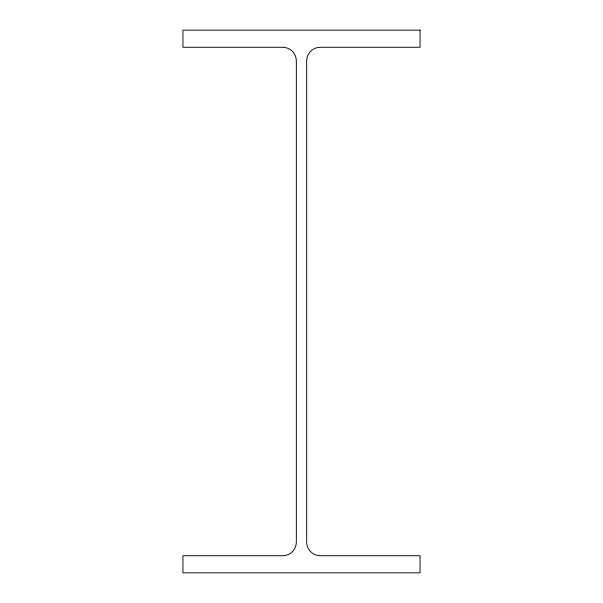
<?xml version="1.0" encoding="UTF-8"?>
<svg xmlns="http://www.w3.org/2000/svg" width="603" height="603" viewBox="0 0 603 603"><rect width="100%" height="100%" fill="white"/><g stroke="black" fill="none" stroke-linecap="round" stroke-linejoin="round"><path stroke-width="0.9" d="M420.057 30.15L182.943 30.15L182.943 47.268L282.701 47.268A13.628 13.628 0 0 1 296.329 60.895L296.329 542.105A13.628 13.628 0 0 1 282.701 555.732L182.943 555.732L182.943 572.85L420.057 572.85L420.057 555.732L320.299 555.732A13.628 13.628 0 0 1 306.671 542.105L306.671 60.895A13.628 13.628 0 0 1 320.299 47.268L420.057 47.268L420.057 30.15"/></g></svg>
